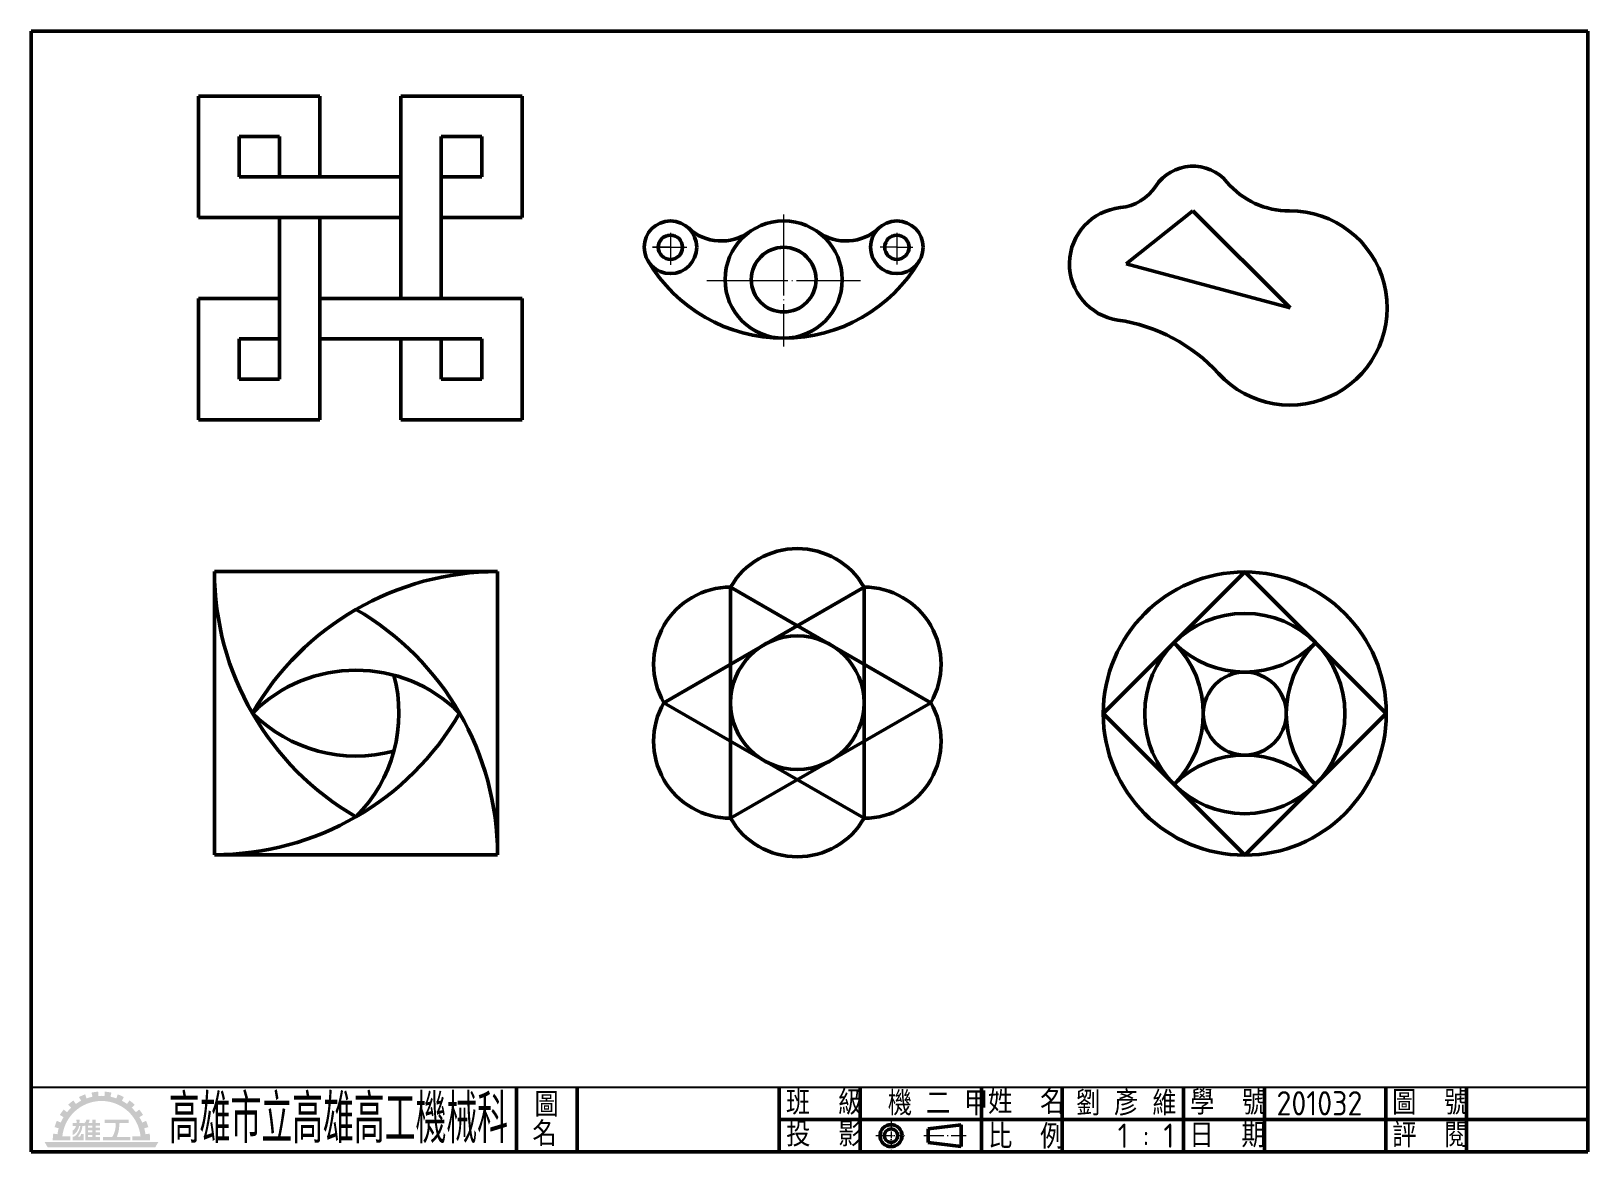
# Model space of a CAD drawing. Extents: x 25 to 410, y 10 to 287.
import ezdxf
from ezdxf.enums import TextEntityAlignment as Align

# ---------------------------------------------------------------- set-up
doc = ezdxf.new("R2010")
doc.units = 0
for name, pattern in [('中心線', [22.2, 20, -1, 0.2, -1]), ('中心線5', [6.8, 5, -0.8, 0.2, -0.8]), ('中心線5偏位', [5.1, 2, -0.5, 0.1, -0.5, 2])]:
    doc.linetypes.add(name, pattern=pattern)
doc.layers.get('0').update_dxf_attribs({"linetype": 'CONTINUOUS'})
for name, color, linetype, lineweight in [('中心線層', 2, '中心線', 18), ('文字層', 6, 'CONTINUOUS', 18), ('輪廓線層', 7, 'CONTINUOUS', 50)]:
    doc.layers.add(name, color=color, linetype=linetype, lineweight=lineweight)
doc.styles.add('CNS', font='isocp.shx', dxfattribs={"bigfont": 'chineset.shx'})

# ---------------------------------------------------------------- blocks, each defined once
blk = doc.blocks.new('*U2')
at = {"layer": '輪廓線層'}
blk.add_arc((0, -14.29), 19.05, 30, 150, dxfattribs=at)
blk = doc.blocks.new('*U3')
at = {"layer": '輪廓線層', "color": 0, "linetype": 'ByBlock', "lineweight": -2, "transparency": 16777216}
blk.add_blockref('*U2', (206.24, 178), dxfattribs=at)
for p, rotation in [((177.37, 161.33), 60.00000000000001), ((235.11, 161.33), 300.0000000000001), ((177.37, 127.99), 120), ((235.11, 127.99), 240), ((206.24, 111.32), 180)]:
    blk.add_blockref('*U2', p, dxfattribs=dict(at, rotation=rotation))

msp = doc.modelspace()

# ---------------------------------------------------------------- hatches: boundary and pattern name
at = {"layer": '文字層'}
h = msp.add_hatch(color=256, dxfattribs=at)
h.paths.add_polyline_path([(47.44, 22.62), (47.93, 23.55, 0.034161), (46.42, 24.21), (46.07, 23.21, 0.034161), (44.63, 23.62), (44.84, 24.65, 0.034161), (43.21, 24.87), (43.14, 23.82, 0.034161), (41.64, 23.82), (41.57, 24.87, 0.034161), (39.94, 24.65), (40.16, 23.62, 0.034161), (38.71, 23.21), (38.36, 24.21, 0.034161), (36.85, 23.55), (37.34, 22.62, 0.034161), (36.06, 21.84), (35.45, 22.7, 0.034161), (34.17, 21.66), (34.9, 20.89, 0.034161), (33.87, 19.8), (33.05, 20.46, 0.034161), (32.11, 19.12), (33.01, 18.57, 0.034161), (32.32, 17.24), (31.35, 17.66, 0.034161), (30.8, 16.11), (31.82, 15.83, 0.034161), (31.51, 14.36), (30.47, 14.5, 0.034161), (30.35, 12.86), (32.68, 12.86), (34.72, 12.86), (34.72, 13.81), (32.72, 13.81, -0.906522), (52.06, 13.81), (50.06, 13.81), (50.06, 12.86), (52.11, 12.86), (54.43, 12.86, 0.034161), (54.32, 14.5), (53.27, 14.36, 0.034161), (52.97, 15.83), (53.98, 16.11, 0.034161), (53.43, 17.66), (52.46, 17.24, 0.034161), (51.77, 18.57), (52.68, 19.12, 0.034161), (51.73, 20.46), (50.91, 19.8, 0.034161), (49.89, 20.89), (50.61, 21.66, 0.034161), (49.33, 22.7), (48.72, 21.84, 0.034161)])
h.paths.add_polyline_path([(56.44, 12.4), (28.35, 12.4), (29.09, 11.13), (55.7, 11.13)])
h.paths.add_polyline_path([(46.77, 16.98, -0.432462), (46.88, 17.09), (49.13, 17.09), (49.13, 17.93), (43.17, 17.93), (43.17, 17.09), (45.82, 17.09, -0.40629), (45.92, 16.99, -0.135568), (45.13, 13.76, -0.271099), (45.03, 13.71), (42.77, 13.71), (42.77, 12.86), (49.53, 12.86), (49.53, 13.71), (46.35, 13.71, -0.534383), (46.25, 13.86, 0.114041)], flags=17)
edge = h.paths.add_edge_path(flags=17)
edge.add_line((42.01, 17.09), (40.96, 17.09))
edge.add_line((40.96, 17.09), (40.96, 17.93))
edge.add_line((40.96, 17.93), (40.11, 17.93))
edge.add_line((40.11, 17.93), (40.11, 17.09))
edge.add_line((40.11, 17.09), (39.19, 17.09))
edge.add_arc((36.66, 18.43), 2.85, 332.0492, 350.0488)
edge.add_line((39.48, 17.93), (38.63, 17.93))
edge.add_arc((37.65, 17.92), 0.98, -69.2817, 0.9854, ccw=False)
edge.add_line((38, 17), (38, 17.09))
edge.add_line((38, 17.09), (36.94, 17.09))
edge.add_spline(control_points=[(36.94, 17.09), (36.94, 17.09), (36.96, 17.37), (36.97, 17.65), (36.97, 17.93)], knot_values=[0, 0, 0, 0, 0.009596, 4.002169, 4.002169, 4.002169, 4.002169], degree=3, periodic=0)
edge.add_line((36.97, 17.93), (36.2, 17.93))
edge.add_spline(control_points=[(36.2, 17.93), (36.21, 17.67), (36.24, 17.39), (36.23, 17.13)], knot_values=[0, 0, 0, 0, 3.800149, 3.800149, 3.800149, 3.800149], degree=3, periodic=0)
edge.add_arc((36.19, 17.13), 0.0422, -90, 0.987, ccw=False)
edge.add_line((36.19, 17.09), (35.25, 17.09))
edge.add_line((35.25, 17.09), (35.25, 16.41))
edge.add_line((35.25, 16.41), (36.06, 16.41))
edge.add_spline(control_points=[(36.06, 16.41), (36.08, 16.33), (35.96, 16.03), (35.73, 15.6), (35.42, 15.32), (35.25, 15.25)], knot_values=[7.330089, 7.330089, 7.330089, 7.330089, 8.570836, 11.570173, 14.124258, 14.124258, 14.124258, 14.124258], degree=3, periodic=0)
edge.add_line((35.25, 15.25), (35.25, 14.18))
edge.add_spline(control_points=[(35.25, 14.18), (35.49, 14.26), (36.03, 14.58), (36.54, 15.35), (36.8, 16.01), (36.87, 16.35), (36.88, 16.41)], knot_values=[7.234919, 7.234919, 7.234919, 7.234919, 10.768334, 15.863247, 20.018265, 20.827203, 20.827203, 20.827203, 20.827203], degree=3, periodic=0)
edge.add_line((36.88, 16.41), (37.15, 16.39))
edge.add_spline(control_points=[(37.15, 16.39), (37.13, 16.05), (36.94, 15.4), (36.48, 14.57), (35.98, 13.88), (35.46, 13.71), (35.25, 13.71)], knot_values=[0, 0, 0, 0, 4.834659, 9.411352, 13.571385, 16.563331, 16.563331, 16.563331, 16.563331], degree=3, periodic=0)
edge.add_line((35.25, 13.71), (35.25, 12.86))
edge.add_line((35.25, 12.86), (38, 12.86))
edge.add_line((38, 12.86), (38, 14.39))
edge.add_line((38, 14.39), (37.39, 14.39))
edge.add_arc((37.39, 14.3), 0.0845, 90, 183.9509)
edge.add_arc((36.68, 14.25), 0.63, -55.8164, 3.9509, ccw=False)
edge.add_line((37.03, 13.73), (36.7, 13.73))
edge.add_arc((36.7, 13.82), 0.0845, 142.6509, 270, ccw=False)
edge.add_spline(control_points=[(36.63, 13.87), (36.8, 14.08), (37.11, 14.58), (37.55, 15.41), (37.64, 16.07), (37.67, 16.41)], knot_values=[0, 0, 0, 0, 3.882648, 8.339679, 13.167216, 13.167216, 13.167216, 13.167216], degree=3, periodic=0)
edge.add_line((37.67, 16.41), (38, 16.41))
edge.add_arc((37.72, 18.15), 1.77, 279.0586, 293.2174)
edge.add_line((38.42, 16.53), (38.42, 12.86))
edge.add_line((38.42, 12.86), (42.01, 12.86))
edge.add_line((42.01, 12.86), (42.01, 13.71))
edge.add_line((42.01, 13.71), (40.96, 13.71))
edge.add_line((40.96, 13.71), (40.96, 14.2))
edge.add_line((40.96, 14.2), (42.01, 14.2))
edge.add_line((42.01, 14.2), (42.01, 14.84))
edge.add_line((42.01, 14.84), (40.96, 14.84))
edge.add_line((40.96, 14.84), (40.96, 15.33))
edge.add_line((40.96, 15.33), (42.01, 15.33))
edge.add_line((42.01, 15.33), (42.01, 15.96))
edge.add_line((42.01, 15.96), (40.96, 15.96))
edge.add_line((40.96, 15.96), (40.96, 16.45))
edge.add_line((40.96, 16.45), (42.01, 16.45))
edge.add_line((42.01, 16.45), (42.01, 17.09))
h.paths.add_polyline_path([(40.11, 16.45), (40.11, 15.96), (39.1, 15.96), (39.1, 16.45)], flags=16)
h.paths.add_polyline_path([(40.11, 15.33), (40.11, 14.84), (39.1, 14.84), (39.1, 15.33)], flags=16)
h.paths.add_polyline_path([(40.11, 14.2), (40.11, 13.71), (39.1, 13.71), (39.1, 14.2)], flags=16)

# ---------------------------------------------------------------- linework, layer by layer
msp.add_line((25, 26), (410, 26))
at = {"layer": '中心線層'}
for p, q in [((211.11, 241.68), (211.11, 209.07)), ((183.11, 237.13), (183.11, 232.38)), ((239.11, 237.13), (239.11, 231.44)), ((183.11, 233.59), (178.68, 233.59)), ((178.68, 233.59), (178.68, 233.59)), ((178.68, 233.59), (187.16, 233.59)), ((183.11, 233.59), (183.11, 229.28)), ((239.11, 233.59), (234.96, 233.59)), ((234.96, 233.59), (234.96, 233.59)), ((239.11, 233.59), (243.08, 233.59)), ((239.11, 233.59), (239.11, 229.34)), ((192.11, 225.38), (230.11, 225.38))]:
    msp.add_line(p, q, dxfattribs=at)
at = {"layer": '中心線層', "linetype": '中心線5偏位', "ltscale": 0.8}
for p, q in [((237.67, 17.52), (237.67, 10.43)), ((233.93, 14), (241.26, 14))]:
    msp.add_line(p, q, dxfattribs=at)
at = {"layer": '中心線層', "linetype": '中心線5'}
msp.add_line((245.76, 14), (256.21, 14), dxfattribs=at)
at = {"layer": '輪廓線層', "color": 5}
for p, q in [((410, 287), (25, 287)), ((25, 287), (25, 10)), ((410, 10), (410, 287)), ((25, 10), (410, 10))]:
    msp.add_line(p, q, dxfattribs=at)
at = {"layer": '輪廓線層'}
for p, q in [((66.43, 240.96), (66.43, 270.96)), ((66.43, 270.96), (96.43, 270.96)), ((96.43, 270.96), (96.43, 250.96)), ((116.43, 250.96), (116.43, 270.96)), ((116.43, 270.96), (146.43, 270.96)), ((146.43, 270.96), (146.43, 240.96)), ((76.43, 250.96), (76.43, 260.96)), ((76.43, 260.96), (86.43, 260.96)), ((86.43, 260.96), (86.43, 250.96)), ((126.43, 240.96), (126.43, 260.96)), ((126.43, 260.96), (136.43, 260.96)), ((136.43, 260.96), (136.43, 250.96)), ((96.43, 250.96), (76.43, 250.96)), ((96.43, 250.96), (116.43, 250.96)), ((116.43, 240.96), (116.43, 250.96)), ((136.43, 250.96), (126.43, 250.96)), ((126.43, 250.96), (126.43, 240.96)), ((312.33, 242.62), (295.8, 229.45)), ((336.37, 218.58), (312.33, 242.62)), ((312.33, 242.62), (312.33, 242.62)), ((86.43, 240.96), (66.43, 240.96)), ((86.43, 220.96), (86.43, 240.96)), ((116.43, 240.96), (86.43, 240.96)), ((96.43, 220.96), (96.43, 240.96)), ((116.43, 220.96), (116.43, 240.96)), ((146.43, 240.96), (126.43, 240.96)), ((126.43, 240.96), (126.43, 220.96)), ((336.37, 218.58), (295.8, 229.45)), ((211.11, 225.59), (211.11, 225.59)), ((66.43, 190.96), (66.43, 220.96)), ((66.43, 220.96), (86.43, 220.96)), ((86.43, 220.96), (86.43, 200.96)), ((86.43, 210.96), (86.43, 220.96)), ((146.43, 220.96), (96.43, 220.96)), ((96.43, 220.96), (96.43, 190.96)), ((96.43, 220.96), (96.43, 210.96)), ((126.43, 220.96), (116.43, 220.96)), ((146.43, 190.96), (146.43, 220.96)), ((76.43, 200.96), (76.43, 210.96)), ((76.43, 210.96), (86.43, 210.96)), ((96.43, 210.96), (136.43, 210.96)), ((126.43, 210.96), (116.43, 210.96)), ((116.43, 210.96), (116.43, 190.96)), ((126.43, 200.96), (126.43, 210.96)), ((136.43, 210.96), (136.43, 200.96)), ((86.43, 200.96), (76.43, 200.96)), ((136.43, 200.96), (126.43, 200.96)), ((66.43, 190.96), (96.43, 190.96)), ((96.43, 190.96), (66.43, 190.96)), ((116.43, 190.96), (146.43, 190.96)), ((140.34, 153.44), (70.34, 153.44)), ((70.34, 153.44), (70.34, 83.44)), ((140.34, 83.44), (140.34, 153.44)), ((325.15, 153.33), (290.15, 118.33)), ((360.15, 118.33), (325.15, 153.33)), ((230.99, 149.6), (181.49, 121.02)), ((197.99, 92.45), (197.99, 149.6)), ((247.49, 121.02), (197.99, 149.6)), ((230.99, 92.45), (230.99, 149.6)), ((230.99, 92.45), (181.49, 121.02)), ((197.99, 92.45), (247.49, 121.02)), ((290.15, 118.33), (325.15, 83.33)), ((325.15, 83.33), (360.15, 118.33)), ((70.34, 83.44), (140.34, 83.44)), ((246.86, 15.67), (254.99, 16.71)), ((246.86, 15.67), (246.86, 12.33)), ((254.99, 16.71), (254.99, 11.29)), ((246.86, 12.33), (254.99, 11.29))]:
    msp.add_line(p, q, dxfattribs=at)
at = {"layer": '輪廓線層', "color": 4}
for p, q in [((145, 10), (145, 26)), ((160, 10), (160, 26)), ((210, 10), (210, 26)), ((230, 10), (230, 26)), ((260, 10), (260, 26)), ((280, 10), (280, 26)), ((310, 10), (310, 26)), ((330, 10), (330, 26)), ((360, 10), (360, 26)), ((380, 10), (380, 26)), ((210, 18), (410, 18))]:
    msp.add_line(p, q, dxfattribs=at)
at = {"layer": '輪廓線層'}
for centre, radius in [((183.11, 233.59), 6.5), ((211.11, 225.59), 14.5), ((211.11, 225.59), 14.5), ((239.11, 233.59), 6.5), ((183.11, 233.59), 3), ((239.11, 233.59), 3), ((211.11, 225.59), 8), ((211.11, 225.59), 8), ((325.15, 118.33), 35), ((325.15, 118.33), 24.75), ((214.49, 121.02), 16.5), ((325.15, 118.33), 10.25), ((237.67, 14), 2.71), ((237.67, 14), 1.67)]:
    msp.add_circle(centre, radius, dxfattribs=at)
for centre, radius, start, end in [((312.33, 242.62), 11, 40.0743, 146.5045), ((293.15, 255.32), 12, 275.8568, 326.5045), ((336.05, 262.58), 20, 220.0743, 270.4169), ((295.8, 229.45), 14, 95.8568, 261.6409), ((336.37, 218.58), 24, 222.4361, 90.4169), ((195.7, 247.14), 12, 227.1235, 305.5627), ((226.53, 247.14), 12, 234.4373, 312.8765), ((211.11, 250.09), 39, 210.5102, 270), ((211.11, 250.09), 39, 270, 329.4898), ((287.66, 174.05), 42, 42.4361, 81.6409), ((140.34, 153.44), 70, 180, 240), ((140.34, 83.44), 70, 90, 150), ((70.34, 83.44), 70, 0, 60), ((290.15, 118.33), 24.75, 315, 45), ((325.15, 153.33), 24.75, 225, 315), ((360.15, 118.33), 24.75, 135, 225), ((105.34, 92.82), 36.23, 45, 135), ((79.72, 118.44), 36.23, 315, 15), ((70.34, 153.44), 70, 270, 330), ((105.34, 144.06), 36.23, 225, 285), ((325.15, 83.33), 24.75, 45, 135)]:
    msp.add_arc(centre, radius, start, end, dxfattribs=at)

# ---------------------------------------------------------------- block references
msp.add_blockref('*U3', (8.25, -23.64), dxfattribs=at)

# ---------------------------------------------------------------- texts
at = {"layer": '文字層', "style": 'CNS', "width": 0.63661}
msp.add_text('高雄市立高雄高工機械科', height=12, dxfattribs=at).set_placement((59.06, 12.13), (142.94, 12.13), align=Align.FIT)
at = {"layer": '文字層', "style": 'CNS'}
for s, p in [('圖', (149.48, 18.67)), ('班  級', (211.66, 19.17)), ('  機 二 甲', (230, 19)), ('姓  名', (261.67, 19.36)), (' 劉 彥 維', (280, 19)), ('學  號', (311.61, 19.19)), ('201032', (333, 19)), ('圖  號', (361.59, 19.18)), ('名', (148.97, 11.45)), ('投  影', (211.73, 11.32)), ('比  例', (261.68, 10.82)), ('    1 : 1', (280, 11)), ('日  期', (311.44, 11.11)), ('評  閱', (361.6, 11.1))]:
    msp.add_text(s, height=6, dxfattribs=at).set_placement(p)

doc.saveas('drawing.dxf')
